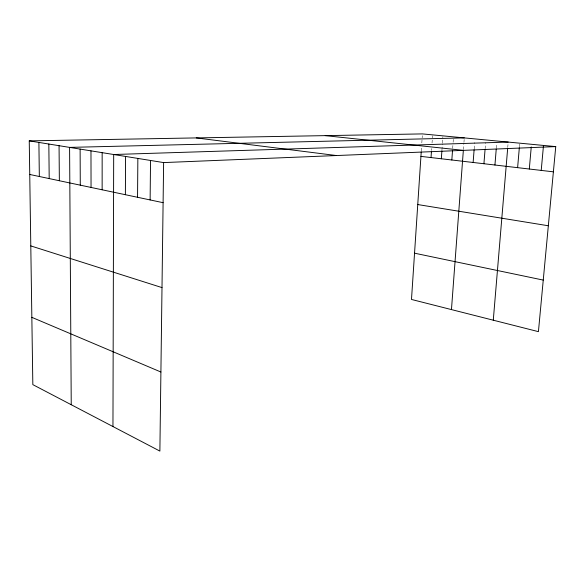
<?xml version="1.0" encoding="UTF-8"?>
<svg xmlns="http://www.w3.org/2000/svg" width="585" height="585" viewBox="0 0 585 585"><rect width="100%" height="100%" fill="white"/><g stroke="black" fill="none" stroke-linecap="round" stroke-linejoin="round"><path stroke-width="0.44" stroke-dasharray="2.92 2.19" d="M421.288 150.996L421.529 147.398M421.822 142.901L422.297 135.705M431.533 150.308L431.657 148.495M432.03 143.047L432.52 135.786M441.953 149.957L442.392 143.793M442.45 142.908L442.882 136.744M452.673 148.429L453.061 143.098M453.126 142.206L453.382 138.645M463.408 149.57L463.883 143.281M463.949 142.382L464.219 138.791M474.179 148.882L474.662 142.535M485.119 148.758L485.601 142.586M496.314 148.115L496.68 143.669M507.743 147.464L508.124 142.974M519.414 146.798L519.648 144.078"/><path stroke-width="0.88" d="M102.141 189.789L102.156 152.648M112.956 426.553L113.687 154.513L508.197 142.075M125.38 194.703L125.578 156.436M137.555 197.277L137.855 158.418M150.126 199.938L150.528 160.465M29.25 140.875L163.624 162.586L159.88 451.093L32.833 384.637L29.25 140.875L422.421 133.906L555.75 146.601L538.427 331.651L411.489 299.454L421.229 151.895M431.035 157.57L431.474 151.215M441.339 158.769L441.894 150.842M451.832 159.998L452.541 150.213M451.459 309.597L463.342 150.469M473.133 162.476L474.106 149.789M483.927 163.734L485.045 149.636M494.939 165.021L496.241 149.007M493.279 320.2L507.67 148.363M517.615 167.661L519.334 147.705M529.301 169.021L531.253 146.945M541.22 170.41L543.494 145.438M163.624 162.586L555.75 146.601M464.285 137.892L69.593 147.391L71.238 404.732M325.216 135.632L463.452 150.367M420.937 156.392L553.388 171.829M196.282 137.914L336.448 155.537M417.756 204.553L548.335 225.766M414.546 253.188L543.253 280.091M29.74 174.469L163.105 202.688M30.793 245.905L162.001 287.601M31.839 317.333L160.904 372.009M38.895 142.433L39.334 176.494M48.833 144.034L49.198 178.586M59.056 145.687L59.356 180.736M80.123 149.095L80.277 185.16M90.975 150.842L91.048 187.441"/></g></svg>
